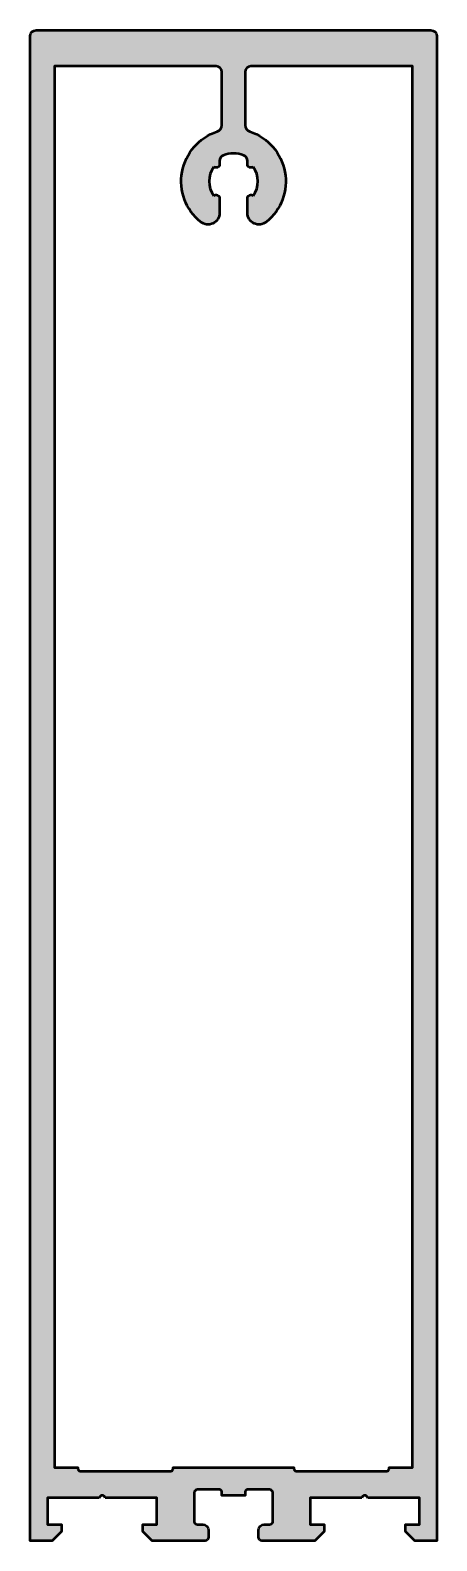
# Model space of a CAD drawing. Extents: x -18 to 18, y -6 to 124.
import ezdxf

# ---------------------------------------------------------------- set-up
doc = ezdxf.new("R2010")
doc.units = 0
doc.layers.add('0S-Alu contour', color=7, linetype='Continuous', lineweight=50)
doc.layers.add('0S-Alu hatch', color=252, linetype='Continuous', lineweight=25)

# ---------------------------------------------------------------- blocks, each defined once
blk = doc.blocks.new('477830__85BFB34A_EF27_4E81_8944_11768EF44F47_')
at = {"layer": '0S-Alu hatch'}
h = blk.add_hatch(color=256, dxfattribs=at)
edge = h.paths.add_edge_path()
edge.add_line((-16.99999999999995, 124), (16.99999999999999, 124))
edge.add_ellipse((16.99999999999999, 123.5), major_axis=(-0.5, 0), ratio=1, start_angle=180, end_angle=270, ccw=False)
edge.add_line((17.49999999999999, 123.5), (17.50000000000001, -6.000000000000028))
edge.add_line((17.50000000000001, -6.000000000000028), (15.60000000000001, -6.000000000000028))
edge.add_line((15.60000000000001, -6.000000000000028), (14.80000000000001, -5.200000000000017))
edge.add_line((14.80000000000001, -5.200000000000017), (14.80000000000001, -4.600000000000022))
edge.add_line((14.80000000000001, -4.600000000000022), (16.00000000000001, -4.600000000000022))
edge.add_line((16.00000000000001, -4.600000000000022), (16.00000000000001, -2.300000000000025))
edge.add_line((16.00000000000001, -2.300000000000025), (11.55000000000001, -2.300000000000025))
edge.add_arc((11.30000000000001, -2.356250000000031), 0.2562500000000012, 12.68038349182107, 167.3196165081788)
edge.add_line((11.05000000000001, -2.300000000000025), (6.600000000000019, -2.300000000000025))
edge.add_line((6.600000000000019, -2.300000000000025), (6.600000000000019, -4.600000000000022))
edge.add_line((6.600000000000019, -4.600000000000022), (7.800000000000014, -4.600000000000022))
edge.add_line((7.800000000000014, -4.600000000000022), (7.800000000000014, -5.200000000000017))
edge.add_line((7.800000000000014, -5.200000000000017), (7.000000000000014, -6.000000000000028))
edge.add_line((7.000000000000014, -6.000000000000028), (2.450000000000022, -6.000000000000028))
edge.add_ellipse((2.450000000000027, -5.700000000000017), major_axis=(-0.3000000000000114, 0), ratio=1, start_angle=0, end_angle=89.99999999999898, ccw=False)
edge.add_line((2.150000000000016, -5.700000000000017), (2.150000000000021, -5.100000000000022))
edge.add_ellipse((2.650000000000019, -5.100000000000022), major_axis=(-0.4999999999999983, 0), ratio=1, start_angle=270, end_angle=360, ccw=False)
edge.add_line((2.650000000000019, -4.600000000000024), (3.10000000000002, -4.600000000000022))
edge.add_arc((3.100000000000029, -4.300000000000039), 0.2999999999999829, 269.9999999999983, 360)
edge.add_line((3.400000000000012, -4.300000000000039), (3.400000000000021, -1.900000000000019))
edge.add_arc((3.100000000000015, -1.900000000000019), 0.300000000000006, 0, 90)
edge.add_line((3.100000000000015, -1.600000000000013), (1.20000000000002, -1.600000000000022))
edge.add_arc((1.200000000000017, -1.800000000000011), 0.1999999999999886, 89.99999999999898, 180)
edge.add_line((1.000000000000028, -1.800000000000011), (1.000000000000021, -2.100000000000022))
edge.add_line((1.000000000000021, -2.100000000000022), (-0.9999999999999786, -2.100000000000022))
edge.add_line((-0.9999999999999786, -2.100000000000022), (-0.9999999999999786, -1.800000000000011))
edge.add_arc((-1.199999999999974, -1.800000000000011), 0.1999999999999957, 0, 90)
edge.add_line((-1.199999999999974, -1.600000000000015), (-3.09999999999998, -1.600000000000022))
edge.add_arc((-3.09999999999998, -1.900000000000034), 0.3000000000000114, 90, 180)
edge.add_line((-3.399999999999991, -1.900000000000034), (-3.399999999999977, -4.300000000000039))
edge.add_arc((-3.099999999999987, -4.300000000000039), 0.29999999999999, 180, 270)
edge.add_line((-3.099999999999987, -4.600000000000029), (-2.649999999999977, -4.600000000000022))
edge.add_ellipse((-2.649999999999977, -5.100000000000022), major_axis=(-0.5, 0), ratio=1, start_angle=180, end_angle=270, ccw=False)
edge.add_line((-2.149999999999977, -5.100000000000022), (-2.149999999999977, -5.700000000000017))
edge.add_ellipse((-2.449999999999981, -5.700000000000017), major_axis=(-0.3000000000000043, 0), ratio=1, start_angle=90, end_angle=180, ccw=False)
edge.add_line((-2.449999999999981, -6.000000000000021), (-6.999999999999971, -6.000000000000028))
edge.add_line((-6.999999999999971, -6.000000000000028), (-7.799999999999972, -5.200000000000017))
edge.add_line((-7.799999999999972, -5.200000000000017), (-7.799999999999972, -4.600000000000022))
edge.add_line((-7.799999999999972, -4.600000000000022), (-6.599999999999976, -4.600000000000022))
edge.add_line((-6.599999999999976, -4.600000000000022), (-6.599999999999976, -2.300000000000025))
edge.add_line((-6.599999999999976, -2.300000000000025), (-11.04999999999997, -2.300000000000025))
edge.add_arc((-11.29999999999997, -2.356250000000031), 0.2562500000000012, 12.68038349182107, 167.3196165081788)
edge.add_line((-11.54999999999997, -2.300000000000025), (-15.99999999999997, -2.300000000000025))
edge.add_line((-15.99999999999997, -2.300000000000025), (-15.99999999999997, -4.600000000000022))
edge.add_line((-15.99999999999997, -4.600000000000022), (-14.79999999999997, -4.600000000000022))
edge.add_line((-14.79999999999997, -4.600000000000022), (-14.79999999999997, -5.200000000000017))
edge.add_line((-14.79999999999997, -5.200000000000017), (-15.59999999999997, -6.000000000000028))
edge.add_line((-15.59999999999997, -6.000000000000028), (-17.49999999999997, -6.000000000000028))
edge.add_line((-17.49999999999997, -6.000000000000028), (-17.49999999999996, 123.5))
edge.add_ellipse((-16.99999999999995, 123.5), major_axis=(-0.5000000000000071, 0), ratio=1, start_angle=270, end_angle=360, ccw=False)
edge = h.paths.add_edge_path()
edge.add_ellipse((1.78e-14, 111), major_axis=(-4.500000000000007, 0), ratio=1, start_angle=128.9448035940956, end_angle=251.7161100595923, ccw=False)
edge.add_ellipse((2.200000000000022, 108.2778684822367), major_axis=(-1.000000000000005, 0), ratio=1, start_angle=0, end_angle=128.9448035940949, ccw=False)
edge.add_line((1.200000000000017, 108.2778684822367), (1.200000000000031, 109.5303061543301))
edge.add_ellipse((1.500000000000062, 109.5303061543301), major_axis=(-0.3000000000000305, 0), ratio=1, start_angle=229.6807351609669, end_angle=360, ccw=False)
edge.add_arc((2.49e-14, 111), 2.099999999999994, 323.7767789191131, 396.2232210808884)
edge.add_ellipse((1.500000000000024, 112.4696938456699), major_axis=(-0.3000000000000043, 0), ratio=1, start_angle=0, end_angle=130.3192648390362, ccw=False)
edge.add_line((1.200000000000017, 112.4696938456699), (1.20000000000002, 112.7663521732655))
edge.add_arc((0.7000000000000206, 112.7663521732655), 0.5, 0, 68.38172757784048)
edge.add_arc((4.62e-14, 111), 2.4, 68.38172757784217, 111.6182724221587)
edge.add_arc((-0.6999999999999709, 112.7663521732655), 0.4999999999999898, 111.6182724221592, 180)
edge.add_line((-1.19999999999996, 112.7663521732655), (-1.19999999999998, 112.4696938456699))
edge.add_ellipse((-1.499999999999982, 112.4696938456699), major_axis=(-0.3000000000000014, 0), ratio=1, start_angle=49.6807351609616, end_angle=180, ccw=False)
edge.add_arc((3.6e-15, 110.9999999999999), 2.099999999999986, 143.776778919111, 216.2232210808882)
edge.add_ellipse((-1.499999999999982, 109.5303061543301), major_axis=(-0.3000000000000007, 0), ratio=1, start_angle=180, end_angle=310.31926483903976, ccw=False)
edge.add_line((-1.199999999999977, 109.5303061543301), (-1.199999999999974, 108.2778684822367))
edge.add_ellipse((-2.199999999999981, 108.2778684822367), major_axis=(-1.000000000000007, 0), ratio=1, start_angle=51.05519640590518, end_angle=180, ccw=False)
edge.add_ellipse((2.13e-14, 111), major_axis=(-4.499999999999997, 0), ratio=1, start_angle=-71.71611005959238, end_angle=51.055196405904496, ccw=False)
edge.add_arc((-1.599999999999972, 115.8425200051213), 0.6000000000000011, 288.2838899404067, 360)
edge.add_line((-0.999999999999968, 115.8425200051213), (-0.9999999999999857, 120.3999999999999))
edge.add_arc((-1.499999999999982, 120.3999999999999), 0.4999999999999965, 0, 89.99999999999959)
edge.add_line((-1.499999999999978, 120.9), (-15.3999999999999, 120.9))
edge.add_line((-15.3999999999999, 120.9), (-15.39999999999995, 0.2999999999999687))
edge.add_line((-15.39999999999995, 0.2999999999999687), (-13.39999999999995, 0.2999999999999687))
edge.add_line((-13.39999999999995, 0.2999999999999687), (-13.39999999999996, 0.1999999999999602))
edge.add_arc((-13.19999999999996, 0.1999999999999602), 0.1999999999999993, 180, 270.000000000001)
edge.add_line((-13.19999999999996, -2.84e-14), (-5.399999999999977, -2.84e-14))
edge.add_arc((-5.399999999999977, 0.1999999999999602), 0.1999999999999886, 270, 360)
edge.add_line((-5.199999999999974, 0.1999999999999744), (-5.199999999999974, 0.2999999999999687))
edge.add_line((-5.199999999999974, 0.2999999999999687), (5.200000000000017, 0.2999999999999687))
edge.add_line((5.200000000000017, 0.2999999999999687), (5.200000000000017, 0.1999999999999602))
edge.add_arc((5.400000000000019, 0.1999999999999602), 0.2000000000000028, 180, 269.9999999999995)
edge.add_line((5.400000000000018, -2.84e-14), (13.2, -2.84e-14))
edge.add_arc((13.2, 0.1999999999999602), 0.1999999999999886, 270, 360)
edge.add_line((13.4, 0.1999999999999744), (13.4, 0.2999999999999687))
edge.add_line((13.4, 0.2999999999999687), (15.4, 0.2999999999999687))
edge.add_line((15.4, 0.2999999999999687), (15.39999999999995, 120.9))
edge.add_line((15.39999999999995, 120.9), (1.500000000000021, 120.9))
edge.add_arc((1.500000000000021, 120.3999999999999), 0.5000000000000142, 90, 180)
edge.add_line((1.00000000000001, 120.3999999999999), (1.000000000000028, 115.8425200051213))
edge.add_arc((1.600000000000017, 115.8425200051213), 0.599999999999989, 180, 251.7161100595949)
at = {"layer": '0S-Alu contour', "color": 7}
for points in [[(-16.99999999999995, 124), (16.99999999999999, 124)], [(-11.54999999999997, -2.300000000000025), (-15.99999999999997, -2.300000000000025), (-15.99999999999997, -4.600000000000022), (-14.79999999999997, -4.600000000000022), (-14.79999999999997, -5.200000000000017), (-15.59999999999997, -6.000000000000028), (-17.49999999999997, -6.000000000000028), (-17.49999999999996, 123.5)], [(17.49999999999999, 123.5), (17.50000000000001, -6.000000000000028), (15.60000000000001, -6.000000000000028), (14.80000000000001, -5.200000000000017), (14.80000000000001, -4.600000000000022), (16.00000000000001, -4.600000000000022), (16.00000000000001, -2.300000000000025), (11.55000000000001, -2.300000000000025)], [(-1.499999999999978, 120.9), (-15.3999999999999, 120.9), (-15.39999999999995, 0.2999999999999687), (-13.39999999999995, 0.2999999999999687), (-13.39999999999996, 0.1999999999999602)], [(-0.999999999999968, 115.8425200051213), (-0.9999999999999857, 120.3999999999999)], [(1.00000000000001, 120.3999999999999), (1.000000000000028, 115.8425200051213)], [(13.4, 0.1999999999999744), (13.4, 0.2999999999999687), (15.4, 0.2999999999999687), (15.39999999999995, 120.9), (1.500000000000021, 120.9)], [(-1.19999999999996, 112.7663521732655), (-1.19999999999998, 112.4696938456699)], [(1.200000000000017, 112.4696938456699), (1.20000000000002, 112.7663521732655)], [(-1.199999999999977, 109.5303061543301), (-1.199999999999974, 108.2778684822367)], [(1.200000000000017, 108.2778684822367), (1.200000000000031, 109.5303061543301)], [(-5.199999999999974, 0.1999999999999744), (-5.199999999999974, 0.2999999999999687), (5.200000000000017, 0.2999999999999687), (5.200000000000017, 0.1999999999999602)], [(-13.19999999999996, -2.84e-14), (-5.399999999999977, -2.84e-14)], [(5.400000000000018, -2.84e-14), (13.2, -2.84e-14)], [(-2.449999999999981, -6.000000000000021), (-6.999999999999971, -6.000000000000028), (-7.799999999999972, -5.200000000000017), (-7.799999999999972, -4.600000000000022), (-6.599999999999976, -4.600000000000022), (-6.599999999999976, -2.300000000000025), (-11.04999999999997, -2.300000000000025)], [(-3.399999999999991, -1.900000000000034), (-3.399999999999977, -4.300000000000039)], [(-1.199999999999974, -1.600000000000015), (-3.09999999999998, -1.600000000000022)], [(1.000000000000028, -1.800000000000011), (1.000000000000021, -2.100000000000022), (-0.9999999999999786, -2.100000000000022), (-0.9999999999999786, -1.800000000000011)], [(3.100000000000015, -1.600000000000013), (1.20000000000002, -1.600000000000022)], [(11.05000000000001, -2.300000000000025), (6.600000000000019, -2.300000000000025), (6.600000000000019, -4.600000000000022), (7.800000000000014, -4.600000000000022), (7.800000000000014, -5.200000000000017), (7.000000000000014, -6.000000000000028), (2.450000000000022, -6.000000000000028)], [(3.400000000000012, -4.300000000000039), (3.400000000000021, -1.900000000000019)], [(-3.099999999999987, -4.600000000000029), (-2.649999999999977, -4.600000000000022)], [(-2.149999999999977, -5.100000000000022), (-2.149999999999977, -5.700000000000017)], [(2.150000000000016, -5.700000000000017), (2.150000000000021, -5.100000000000022)], [(2.650000000000019, -4.600000000000024), (3.10000000000002, -4.600000000000022)]]:
    blk.add_lwpolyline(points, dxfattribs=at)
at = {"layer": '0S-Alu contour', "color": 7, "extrusion": (0, 0, -1)}
for centre, radius, start, end in [((16.99999999999995, 123.5), 0.5000000000000071, 0, 90), ((-16.99999999999999, 123.5), 0.5, 90, 180), ((-2.13e-14, 111), 4.499999999999997, 308.9448035940955, 71.71611005959258), ((-1.78e-14, 111), 4.500000000000007, 108.2838899404077, 231.0551964059044), ((1.499999999999982, 112.4696938456699), 0.3000000000000015, 180, 310.3192648390385), ((-1.500000000000024, 112.4696938456699), 0.3000000000000043, 229.6807351609638, 0), ((1.499999999999982, 109.5303061543301), 0.3000000000000007, 49.68073516096023, 180), ((-1.500000000000062, 109.5303061543301), 0.3000000000000305, 0, 130.3192648390331), ((2.199999999999981, 108.2778684822367), 1.000000000000007, 180, 308.9448035940949), ((-2.200000000000022, 108.2778684822367), 1.000000000000005, 231.0551964059051, 0), ((2.649999999999977, -5.100000000000022), 0.5, 90, 180), ((-2.650000000000019, -5.100000000000022), 0.4999999999999983, 0, 90), ((2.449999999999981, -5.700000000000017), 0.3000000000000043, 180, 270), ((-2.450000000000027, -5.700000000000017), 0.3000000000000114, 270.000000000001, 0)]:
    blk.add_arc(centre, radius, start, end, dxfattribs=at)
at = {"layer": '0S-Alu contour', "color": 7}
for centre, radius, start, end in [((-1.499999999999982, 120.3999999999999), 0.4999999999999965, 0, 89.99999999999959), ((1.500000000000021, 120.3999999999999), 0.5000000000000142, 90, 180), ((-1.599999999999972, 115.8425200051213), 0.6000000000000011, 288.2838899404067, 0), ((1.600000000000017, 115.8425200051213), 0.599999999999989, 180, 251.7161100595949), ((-0.6999999999999709, 112.7663521732655), 0.4999999999999898, 111.6182724221592, 180), ((4.62e-14, 111), 2.4, 68.38172757784217, 111.6182724221587), ((0.7000000000000206, 112.7663521732655), 0.5, 0, 68.38172757784048), ((3.6e-15, 110.9999999999999), 2.099999999999986, 143.776778919111, 216.2232210808882), ((2.49e-14, 111), 2.099999999999994, 323.7767789191131, 36.22322108088848), ((-13.19999999999996, 0.1999999999999602), 0.1999999999999993, 180, 270.000000000001), ((-5.399999999999977, 0.1999999999999602), 0.1999999999999886, 270, 0), ((5.400000000000019, 0.1999999999999602), 0.2000000000000028, 180, 269.9999999999995), ((13.2, 0.1999999999999602), 0.1999999999999886, 270, 0), ((-11.29999999999997, -2.356250000000031), 0.2562500000000012, 12.68038349182107, 167.3196165081788), ((-3.09999999999998, -1.900000000000034), 0.3000000000000114, 90, 180), ((-1.199999999999974, -1.800000000000011), 0.1999999999999957, 0, 90), ((1.200000000000017, -1.800000000000011), 0.1999999999999886, 89.99999999999898, 180), ((3.100000000000015, -1.900000000000019), 0.300000000000006, 0, 90), ((11.30000000000001, -2.356250000000031), 0.2562500000000012, 12.68038349182107, 167.3196165081788), ((-3.099999999999987, -4.300000000000039), 0.29999999999999, 180, 270), ((3.100000000000029, -4.300000000000039), 0.2999999999999829, 269.9999999999983, 0)]:
    blk.add_arc(centre, radius, start, end, dxfattribs=at)
blk = doc.blocks.new('477830__6E2DC83A_2FE7_4283_BFA4_54CA8E5D730A_')
at = {"layer": '0S-Alu contour', "color": 7}
blk.add_blockref('477830__85BFB34A_EF27_4E81_8944_11768EF44F47_', (0, 0), dxfattribs=at)

msp = doc.modelspace()

# ---------------------------------------------------------------- block references
at = {"layer": '0S-Alu contour', "color": 7}
msp.add_blockref('477830__6E2DC83A_2FE7_4283_BFA4_54CA8E5D730A_', (0, 0), dxfattribs=at)

doc.saveas('drawing.dxf')
